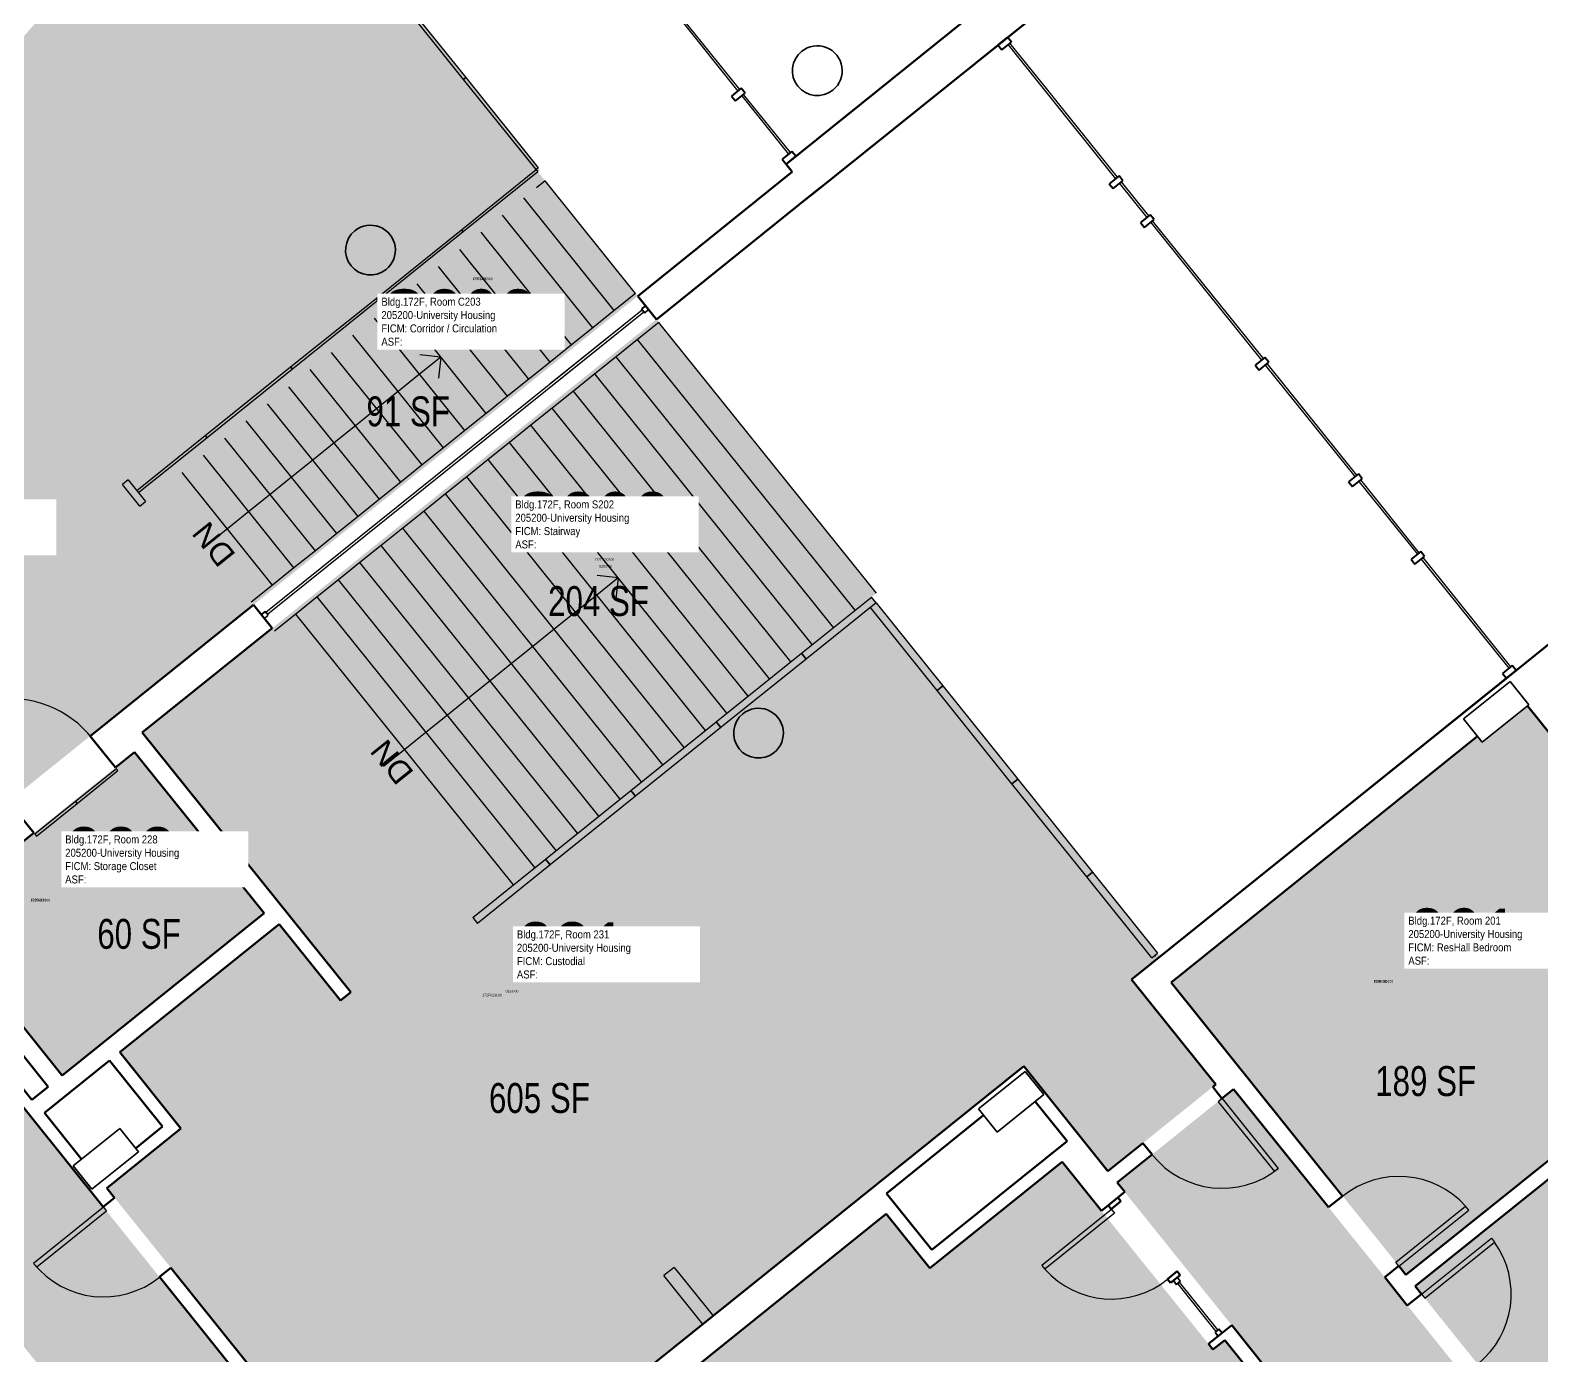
# Model space of a CAD drawing. Header units: inches. Extents: x 69234257 to 69236626, y 27656183 to 27658523.
# Drawn here: x 69235486 to 69236093, y 27657048 to 27657580 of the extents above; entities that cross this region are included whole.
import ezdxf
from ezdxf.enums import TextEntityAlignment as Align

# ---------------------------------------------------------------- set-up
doc = ezdxf.new("R2010")
doc.units = ezdxf.units.IN
doc.header["$LTSCALE"] = 100
doc.header["$MEASUREMENT"] = 0
for name, color, linetype in [('A-COLS', 5, 'CONTINUOUS'), ('A-DOOR', 2, 'CONTINUOUS'), ('A-FLOR', 3, 'CONTINUOUS'), ('A-GLAZ', 1, 'CONTINUOUS'), ('A-IDEN-RNUM', 7, 'CONTINUOUS'), ('A-IDEN-SNUM', 4, 'CONTINUOUS'), ('A-IDEN-VNUM', 4, 'CONTINUOUS'), ('A-WALL', 5, 'CONTINUOUS'), ('AREA-TEXT', 3, 'CONTINUOUS'), ('Rooms-Category-Color', 7, 'CONTINUOUS'), ('Rooms-College-Color', 7, 'CONTINUOUS'), ('Rooms-Department-Color', 7, 'CONTINUOUS'), ('Rooms-Division-Color', 7, 'CONTINUOUS'), ('Rooms-Information', 7, 'CONTINUOUS')]:
    doc.layers.add(name, color=color, linetype=linetype)
doc.styles.add('Arial', font='arial.ttf')
doc.styles.add('CP_AREA', font='arial.ttf', dxfattribs={"height": 15})
doc.styles.add('CP_ROOMSNUMBER', font='arial.ttf', dxfattribs={"height": 1})
doc.styles.add('CP_ROOMVNUMBER', font='arial.ttf', dxfattribs={"width": 0.85, "height": 0.075})

msp = doc.modelspace()

# ---------------------------------------------------------------- hatches: boundary and pattern name
at = {"layer": 'Rooms-Category-Color', "true_color": 0xadadad}
for points in [[(69235529.23, 27657394.69), (69235690.5, 27657524.26), (69235568.75, 27657675.78), (69235431.36, 27657518.89), (69235476.28, 27657479.54), (69235345.81, 27657330.6), (69235300.89, 27657369.95), (69235191.19, 27657244.73), (69235290.67, 27657120.92), (69235569.31, 27657344.8)], [(69235729.71, 27657473.66), (69235689.62, 27657523.56), (69235529.23, 27657394.69), (69235569.31, 27657344.8)], [(69235663.43, 27657224.07), (69235575.08, 27657334.03), (69235737.22, 27657464.31), (69235825.57, 27657354.34)], [(69235575.08, 27657334.03), (69235530.64, 27657298.33), (69235530.99, 27657297.89), (69235587.52, 27657227.54), (69235614.41, 27657194.06), (69235610.32, 27657190.78), (69235585.7, 27657221.42), (69235521.63, 27657169.95), (69235546.25, 27657139.3), (69235516.48, 27657115.38), (69235637.05, 27656965.32), (69235759.96, 27657064.07), (69235824, 27657115.52), (69235824.28, 27657115.75), (69235865.36, 27657148.76), (69235882.71, 27657162.69), (69235884.76, 27657164.34), (69235886.4, 27657162.29), (69235893.48, 27657153.47), (69235907.93, 27657135.49), (69235909.57, 27657133.45), (69235918.61, 27657122.2), (69235961.97, 27657157.04), (69235928.12, 27657199.18), (69235939.62, 27657208.42), (69235823.63, 27657352.78), (69235663.43, 27657224.07)], [(69236043.95, 27656353.72), (69236090.67, 27656391.26), (69236005.96, 27656496.7), (69236017.41, 27656505.89), (69236246.84, 27656690.23), (69236258.29, 27656699.43), (69236343, 27656594), (69236387.68, 27656629.9), (69236389.77, 27656631.58), (69236372.31, 27656653.31), (69236366.84, 27656660.13), (69236327.77, 27656708.76), (69236325.1, 27656712.07), (69236325.07, 27656712.12), (69236230.57, 27656829.73), (69236132.15, 27656952.22), (69236034.52, 27657073.73), (69235969.07, 27657155.2), (69235922.29, 27657117.62), (69235925.68, 27657113.4), (69235968.17, 27657060.52), (69235970.15, 27657058.06), (69236102.97, 27656892.74), (69236220.71, 27656746.21), (69236135.93, 27656678.09), (69236053.5, 27656611.86), (69235968.43, 27656543.51), (69235893.63, 27656636.6), (69235850.69, 27656690.04), (69235716.93, 27656856.53), (69235697.36, 27656880.89), (69235657.64, 27656930.31), (69235657.29, 27656930.75), (69235655.65, 27656932.8), (69235641.2, 27656950.77), (69235635.21, 27656958.23), (69235633.18, 27656960.76), (69235511.94, 27657111.65), (69235511.9, 27657111.7), (69235510.26, 27657113.75), (69235502.23, 27657123.75), (69235485.01, 27657145.17), (69235482.74, 27657148), (69235482.7, 27657148.05), (69235430.75, 27657212.7), (69235421.08, 27657224.74), (69235410.36, 27657216.12), (69235383.34, 27657194.41), (69235374.31, 27657187.16), (69235379.16, 27657181.11), (69235447.83, 27657095.66), (69235492.73, 27657039.77), (69235590.36, 27656918.26), (69235673.74, 27656814.48), (69235786.83, 27656673.73), (69235869.39, 27656570.97), (69235982.96, 27656429.63), (69236021.53, 27656381.63)], [(69235941.65, 27656991.55), (69235941.96, 27656991.16), (69235945.56, 27656986.67), (69235877.6, 27656932.06), (69235904.22, 27656898.93), (69235972.18, 27656953.54), (69235972.5, 27656953.15), (69235976.1, 27656948.67), (69235908.13, 27656894.06), (69235934.75, 27656860.93), (69236002.72, 27656915.54), (69236006.32, 27656911.06), (69235937.96, 27656856.13), (69235977.11, 27656807.41), (69236090.68, 27656898.66), (69235965.57, 27657054.38), (69235960.79, 27657050.54), (69235958.66, 27657053.2), (69235916.29, 27657105.93), (69235900.22, 27657125.93), (69235847.06, 27657083.22), (69235829.52, 27657105.04), (69235699.17, 27657000.32), (69235717.03, 27656978.1), (69235666.96, 27656937.88), (69235706.75, 27656888.35), (69235707.14, 27656888.67), (69235726.67, 27656864.36), (69235721.9, 27656860.52), (69235847.63, 27656704.03), (69235931.97, 27656771.79), (69235960.42, 27656794.65), (69235921.59, 27656842.98), (69235853.19, 27656788.02), (69235848.33, 27656794.06), (69235885.17, 27656823.66), (69235916.35, 27656848.71), (69235890.98, 27656880.28), (69235859.8, 27656855.23), (69235822.97, 27656825.63), (69235822.65, 27656826.02), (69235817.8, 27656832.06), (69235854.63, 27656861.66), (69235885.81, 27656886.71), (69235860.45, 27656918.28), (69235829.27, 27656893.23), (69235792.43, 27656863.64), (69235792.12, 27656864.03), (69235787.26, 27656870.07), (69235824.1, 27656899.66), (69235855.28, 27656924.72), (69235829.91, 27656956.29), (69235798.73, 27656931.23), (69235761.9, 27656901.64), (69235761.58, 27656902.03), (69235757.98, 27656906.51), (69235786.05, 27656929.06), (69235883.05, 27657007), (69235911.12, 27657029.55), (69235911.43, 27657029.16), (69235915.03, 27657024.68), (69235847.06, 27656970.07), (69235873.68, 27656936.94)]]:
    msp.add_hatch(color=253, dxfattribs=at).paths.add_polyline_path(points)
at = {"layer": 'Rooms-Category-Color', "true_color": 0x728ef3}
for points in [[(69236067.06, 27657296.86), (69235943.99, 27657197.98), (69235972.88, 27657162.03), (69235974.76, 27657159.69), (69236038.33, 27657080.56), (69236179.58, 27657194.05), (69236087.15, 27657309.08), (69236068.98, 27657294.48)], [(69235485.36, 27657256.57), (69235450.09, 27657228.24), (69235446.54, 27657225.39), (69235498.52, 27657160.68), (69235515.04, 27657173.95), (69235579.6, 27657225.82), (69235527.61, 27657290.53), (69235521.7, 27657285.78)], [(69236135.96, 27656959.05), (69236259.04, 27657057.93), (69236257.51, 27657059.83), (69236275.68, 27657074.44), (69236183.26, 27657189.47), (69236042.01, 27657075.98)]]:
    msp.add_hatch(color=171, dxfattribs=at).paths.add_polyline_path(points)
at = {"layer": 'Rooms-College-Color', "true_color": 0xadadad}
for points in [[(69235529.23, 27657394.69), (69235690.5, 27657524.26), (69235568.75, 27657675.78), (69235431.36, 27657518.89), (69235476.28, 27657479.54), (69235345.81, 27657330.6), (69235300.89, 27657369.95), (69235191.19, 27657244.73), (69235290.67, 27657120.92), (69235569.31, 27657344.8)], [(69235729.71, 27657473.66), (69235689.62, 27657523.56), (69235529.23, 27657394.69), (69235569.31, 27657344.8)], [(69235663.43, 27657224.07), (69235575.08, 27657334.03), (69235737.22, 27657464.31), (69235825.57, 27657354.34)], [(69235575.08, 27657334.03), (69235530.64, 27657298.33), (69235530.99, 27657297.89), (69235587.52, 27657227.54), (69235614.41, 27657194.06), (69235610.32, 27657190.78), (69235585.7, 27657221.42), (69235521.63, 27657169.95), (69235546.25, 27657139.3), (69235516.48, 27657115.38), (69235637.05, 27656965.32), (69235759.96, 27657064.07), (69235824, 27657115.52), (69235824.28, 27657115.75), (69235865.36, 27657148.76), (69235882.71, 27657162.69), (69235884.76, 27657164.34), (69235886.4, 27657162.29), (69235893.48, 27657153.47), (69235907.93, 27657135.49), (69235909.57, 27657133.45), (69235918.61, 27657122.2), (69235961.97, 27657157.04), (69235928.12, 27657199.18), (69235939.62, 27657208.42), (69235823.63, 27657352.78), (69235663.43, 27657224.07)], [(69236067.06, 27657296.86), (69235943.99, 27657197.98), (69235972.88, 27657162.03), (69235974.76, 27657159.69), (69236038.33, 27657080.56), (69236179.58, 27657194.05), (69236087.15, 27657309.08), (69236068.98, 27657294.48)], [(69235485.36, 27657256.57), (69235450.09, 27657228.24), (69235446.54, 27657225.39), (69235498.52, 27657160.68), (69235515.04, 27657173.95), (69235579.6, 27657225.82), (69235527.61, 27657290.53), (69235521.7, 27657285.78)], [(69236043.95, 27656353.72), (69236090.67, 27656391.26), (69236005.96, 27656496.7), (69236017.41, 27656505.89), (69236246.84, 27656690.23), (69236258.29, 27656699.43), (69236343, 27656594), (69236387.68, 27656629.9), (69236389.77, 27656631.58), (69236372.31, 27656653.31), (69236366.84, 27656660.13), (69236327.77, 27656708.76), (69236325.1, 27656712.07), (69236325.07, 27656712.12), (69236230.57, 27656829.73), (69236132.15, 27656952.22), (69236034.52, 27657073.73), (69235969.07, 27657155.2), (69235922.29, 27657117.62), (69235925.68, 27657113.4), (69235968.17, 27657060.52), (69235970.15, 27657058.06), (69236102.97, 27656892.74), (69236220.71, 27656746.21), (69236135.93, 27656678.09), (69236053.5, 27656611.86), (69235968.43, 27656543.51), (69235893.63, 27656636.6), (69235850.69, 27656690.04), (69235716.93, 27656856.53), (69235697.36, 27656880.89), (69235657.64, 27656930.31), (69235657.29, 27656930.75), (69235655.65, 27656932.8), (69235641.2, 27656950.77), (69235635.21, 27656958.23), (69235633.18, 27656960.76), (69235511.94, 27657111.65), (69235511.9, 27657111.7), (69235510.26, 27657113.75), (69235502.23, 27657123.75), (69235485.01, 27657145.17), (69235482.74, 27657148), (69235482.7, 27657148.05), (69235430.75, 27657212.7), (69235421.08, 27657224.74), (69235410.36, 27657216.12), (69235383.34, 27657194.41), (69235374.31, 27657187.16), (69235379.16, 27657181.11), (69235447.83, 27657095.66), (69235492.73, 27657039.77), (69235590.36, 27656918.26), (69235673.74, 27656814.48), (69235786.83, 27656673.73), (69235869.39, 27656570.97), (69235982.96, 27656429.63), (69236021.53, 27656381.63)], [(69236135.96, 27656959.05), (69236259.04, 27657057.93), (69236257.51, 27657059.83), (69236275.68, 27657074.44), (69236183.26, 27657189.47), (69236042.01, 27657075.98)], [(69235941.65, 27656991.55), (69235941.96, 27656991.16), (69235945.56, 27656986.67), (69235877.6, 27656932.06), (69235904.22, 27656898.93), (69235972.18, 27656953.54), (69235972.5, 27656953.15), (69235976.1, 27656948.67), (69235908.13, 27656894.06), (69235934.75, 27656860.93), (69236002.72, 27656915.54), (69236006.32, 27656911.06), (69235937.96, 27656856.13), (69235977.11, 27656807.41), (69236090.68, 27656898.66), (69235965.57, 27657054.38), (69235960.79, 27657050.54), (69235958.66, 27657053.2), (69235916.29, 27657105.93), (69235900.22, 27657125.93), (69235847.06, 27657083.22), (69235829.52, 27657105.04), (69235699.17, 27657000.32), (69235717.03, 27656978.1), (69235666.96, 27656937.88), (69235706.75, 27656888.35), (69235707.14, 27656888.67), (69235726.67, 27656864.36), (69235721.9, 27656860.52), (69235847.63, 27656704.03), (69235931.97, 27656771.79), (69235960.42, 27656794.65), (69235921.59, 27656842.98), (69235853.19, 27656788.02), (69235848.33, 27656794.06), (69235885.17, 27656823.66), (69235916.35, 27656848.71), (69235890.98, 27656880.28), (69235859.8, 27656855.23), (69235822.97, 27656825.63), (69235822.65, 27656826.02), (69235817.8, 27656832.06), (69235854.63, 27656861.66), (69235885.81, 27656886.71), (69235860.45, 27656918.28), (69235829.27, 27656893.23), (69235792.43, 27656863.64), (69235792.12, 27656864.03), (69235787.26, 27656870.07), (69235824.1, 27656899.66), (69235855.28, 27656924.72), (69235829.91, 27656956.29), (69235798.73, 27656931.23), (69235761.9, 27656901.64), (69235761.58, 27656902.03), (69235757.98, 27656906.51), (69235786.05, 27656929.06), (69235883.05, 27657007), (69235911.12, 27657029.55), (69235911.43, 27657029.16), (69235915.03, 27657024.68), (69235847.06, 27656970.07), (69235873.68, 27656936.94)]]:
    msp.add_hatch(color=253, dxfattribs=at).paths.add_polyline_path(points)
at = {"layer": 'Rooms-Department-Color', "true_color": 0xacacac}
for points in [[(69235529.23, 27657394.69), (69235690.5, 27657524.26), (69235568.75, 27657675.78), (69235431.36, 27657518.89), (69235476.28, 27657479.54), (69235345.81, 27657330.6), (69235300.89, 27657369.95), (69235191.19, 27657244.73), (69235290.67, 27657120.92), (69235569.31, 27657344.8)], [(69235729.71, 27657473.66), (69235689.62, 27657523.56), (69235529.23, 27657394.69), (69235569.31, 27657344.8)], [(69235663.43, 27657224.07), (69235575.08, 27657334.03), (69235737.22, 27657464.31), (69235825.57, 27657354.34)], [(69235575.08, 27657334.03), (69235530.64, 27657298.33), (69235530.99, 27657297.89), (69235587.52, 27657227.54), (69235614.41, 27657194.06), (69235610.32, 27657190.78), (69235585.7, 27657221.42), (69235521.63, 27657169.95), (69235546.25, 27657139.3), (69235516.48, 27657115.38), (69235637.05, 27656965.32), (69235759.96, 27657064.07), (69235824, 27657115.52), (69235824.28, 27657115.75), (69235865.36, 27657148.76), (69235882.71, 27657162.69), (69235884.76, 27657164.34), (69235886.4, 27657162.29), (69235893.48, 27657153.47), (69235907.93, 27657135.49), (69235909.57, 27657133.45), (69235918.61, 27657122.2), (69235961.97, 27657157.04), (69235928.12, 27657199.18), (69235939.62, 27657208.42), (69235823.63, 27657352.78), (69235663.43, 27657224.07)], [(69236043.95, 27656353.72), (69236090.67, 27656391.26), (69236005.96, 27656496.7), (69236017.41, 27656505.89), (69236246.84, 27656690.23), (69236258.29, 27656699.43), (69236343, 27656594), (69236387.68, 27656629.9), (69236389.77, 27656631.58), (69236372.31, 27656653.31), (69236366.84, 27656660.13), (69236327.77, 27656708.76), (69236325.1, 27656712.07), (69236325.07, 27656712.12), (69236230.57, 27656829.73), (69236132.15, 27656952.22), (69236034.52, 27657073.73), (69235969.07, 27657155.2), (69235922.29, 27657117.62), (69235925.68, 27657113.4), (69235968.17, 27657060.52), (69235970.15, 27657058.06), (69236102.97, 27656892.74), (69236220.71, 27656746.21), (69236135.93, 27656678.09), (69236053.5, 27656611.86), (69235968.43, 27656543.51), (69235893.63, 27656636.6), (69235850.69, 27656690.04), (69235716.93, 27656856.53), (69235697.36, 27656880.89), (69235657.64, 27656930.31), (69235657.29, 27656930.75), (69235655.65, 27656932.8), (69235641.2, 27656950.77), (69235635.21, 27656958.23), (69235633.18, 27656960.76), (69235511.94, 27657111.65), (69235511.9, 27657111.7), (69235510.26, 27657113.75), (69235502.23, 27657123.75), (69235485.01, 27657145.17), (69235482.74, 27657148), (69235482.7, 27657148.05), (69235430.75, 27657212.7), (69235421.08, 27657224.74), (69235410.36, 27657216.12), (69235383.34, 27657194.41), (69235374.31, 27657187.16), (69235379.16, 27657181.11), (69235447.83, 27657095.66), (69235492.73, 27657039.77), (69235590.36, 27656918.26), (69235673.74, 27656814.48), (69235786.83, 27656673.73), (69235869.39, 27656570.97), (69235982.96, 27656429.63), (69236021.53, 27656381.63)], [(69235941.65, 27656991.55), (69235941.96, 27656991.16), (69235945.56, 27656986.67), (69235877.6, 27656932.06), (69235904.22, 27656898.93), (69235972.18, 27656953.54), (69235972.5, 27656953.15), (69235976.1, 27656948.67), (69235908.13, 27656894.06), (69235934.75, 27656860.93), (69236002.72, 27656915.54), (69236006.32, 27656911.06), (69235937.96, 27656856.13), (69235977.11, 27656807.41), (69236090.68, 27656898.66), (69235965.57, 27657054.38), (69235960.79, 27657050.54), (69235958.66, 27657053.2), (69235916.29, 27657105.93), (69235900.22, 27657125.93), (69235847.06, 27657083.22), (69235829.52, 27657105.04), (69235699.17, 27657000.32), (69235717.03, 27656978.1), (69235666.96, 27656937.88), (69235706.75, 27656888.35), (69235707.14, 27656888.67), (69235726.67, 27656864.36), (69235721.9, 27656860.52), (69235847.63, 27656704.03), (69235931.97, 27656771.79), (69235960.42, 27656794.65), (69235921.59, 27656842.98), (69235853.19, 27656788.02), (69235848.33, 27656794.06), (69235885.17, 27656823.66), (69235916.35, 27656848.71), (69235890.98, 27656880.28), (69235859.8, 27656855.23), (69235822.97, 27656825.63), (69235822.65, 27656826.02), (69235817.8, 27656832.06), (69235854.63, 27656861.66), (69235885.81, 27656886.71), (69235860.45, 27656918.28), (69235829.27, 27656893.23), (69235792.43, 27656863.64), (69235792.12, 27656864.03), (69235787.26, 27656870.07), (69235824.1, 27656899.66), (69235855.28, 27656924.72), (69235829.91, 27656956.29), (69235798.73, 27656931.23), (69235761.9, 27656901.64), (69235761.58, 27656902.03), (69235757.98, 27656906.51), (69235786.05, 27656929.06), (69235883.05, 27657007), (69235911.12, 27657029.55), (69235911.43, 27657029.16), (69235915.03, 27657024.68), (69235847.06, 27656970.07), (69235873.68, 27656936.94)]]:
    msp.add_hatch(color=253, dxfattribs=at).paths.add_polyline_path(points)
at = {"layer": 'Rooms-Department-Color', "true_color": 0x604aed}
for points in [[(69236067.06, 27657296.86), (69235943.99, 27657197.98), (69235972.88, 27657162.03), (69235974.76, 27657159.69), (69236038.33, 27657080.56), (69236179.58, 27657194.05), (69236087.15, 27657309.08), (69236068.98, 27657294.48)], [(69235485.36, 27657256.57), (69235450.09, 27657228.24), (69235446.54, 27657225.39), (69235498.52, 27657160.68), (69235515.04, 27657173.95), (69235579.6, 27657225.82), (69235527.61, 27657290.53), (69235521.7, 27657285.78)], [(69236135.96, 27656959.05), (69236259.04, 27657057.93), (69236257.51, 27657059.83), (69236275.68, 27657074.44), (69236183.26, 27657189.47), (69236042.01, 27657075.98)]]:
    msp.add_hatch(color=173, dxfattribs=at).paths.add_polyline_path(points)
at = {"layer": 'Rooms-Division-Color', "true_color": 0xadadad}
for points in [[(69235529.23, 27657394.69), (69235690.5, 27657524.26), (69235568.75, 27657675.78), (69235431.36, 27657518.89), (69235476.28, 27657479.54), (69235345.81, 27657330.6), (69235300.89, 27657369.95), (69235191.19, 27657244.73), (69235290.67, 27657120.92), (69235569.31, 27657344.8)], [(69235729.71, 27657473.66), (69235689.62, 27657523.56), (69235529.23, 27657394.69), (69235569.31, 27657344.8)], [(69235663.43, 27657224.07), (69235575.08, 27657334.03), (69235737.22, 27657464.31), (69235825.57, 27657354.34)], [(69235575.08, 27657334.03), (69235530.64, 27657298.33), (69235530.99, 27657297.89), (69235587.52, 27657227.54), (69235614.41, 27657194.06), (69235610.32, 27657190.78), (69235585.7, 27657221.42), (69235521.63, 27657169.95), (69235546.25, 27657139.3), (69235516.48, 27657115.38), (69235637.05, 27656965.32), (69235759.96, 27657064.07), (69235824, 27657115.52), (69235824.28, 27657115.75), (69235865.36, 27657148.76), (69235882.71, 27657162.69), (69235884.76, 27657164.34), (69235886.4, 27657162.29), (69235893.48, 27657153.47), (69235907.93, 27657135.49), (69235909.57, 27657133.45), (69235918.61, 27657122.2), (69235961.97, 27657157.04), (69235928.12, 27657199.18), (69235939.62, 27657208.42), (69235823.63, 27657352.78), (69235663.43, 27657224.07)], [(69236043.95, 27656353.72), (69236090.67, 27656391.26), (69236005.96, 27656496.7), (69236017.41, 27656505.89), (69236246.84, 27656690.23), (69236258.29, 27656699.43), (69236343, 27656594), (69236387.68, 27656629.9), (69236389.77, 27656631.58), (69236372.31, 27656653.31), (69236366.84, 27656660.13), (69236327.77, 27656708.76), (69236325.1, 27656712.07), (69236325.07, 27656712.12), (69236230.57, 27656829.73), (69236132.15, 27656952.22), (69236034.52, 27657073.73), (69235969.07, 27657155.2), (69235922.29, 27657117.62), (69235925.68, 27657113.4), (69235968.17, 27657060.52), (69235970.15, 27657058.06), (69236102.97, 27656892.74), (69236220.71, 27656746.21), (69236135.93, 27656678.09), (69236053.5, 27656611.86), (69235968.43, 27656543.51), (69235893.63, 27656636.6), (69235850.69, 27656690.04), (69235716.93, 27656856.53), (69235697.36, 27656880.89), (69235657.64, 27656930.31), (69235657.29, 27656930.75), (69235655.65, 27656932.8), (69235641.2, 27656950.77), (69235635.21, 27656958.23), (69235633.18, 27656960.76), (69235511.94, 27657111.65), (69235511.9, 27657111.7), (69235510.26, 27657113.75), (69235502.23, 27657123.75), (69235485.01, 27657145.17), (69235482.74, 27657148), (69235482.7, 27657148.05), (69235430.75, 27657212.7), (69235421.08, 27657224.74), (69235410.36, 27657216.12), (69235383.34, 27657194.41), (69235374.31, 27657187.16), (69235379.16, 27657181.11), (69235447.83, 27657095.66), (69235492.73, 27657039.77), (69235590.36, 27656918.26), (69235673.74, 27656814.48), (69235786.83, 27656673.73), (69235869.39, 27656570.97), (69235982.96, 27656429.63), (69236021.53, 27656381.63)], [(69235941.65, 27656991.55), (69235941.96, 27656991.16), (69235945.56, 27656986.67), (69235877.6, 27656932.06), (69235904.22, 27656898.93), (69235972.18, 27656953.54), (69235972.5, 27656953.15), (69235976.1, 27656948.67), (69235908.13, 27656894.06), (69235934.75, 27656860.93), (69236002.72, 27656915.54), (69236006.32, 27656911.06), (69235937.96, 27656856.13), (69235977.11, 27656807.41), (69236090.68, 27656898.66), (69235965.57, 27657054.38), (69235960.79, 27657050.54), (69235958.66, 27657053.2), (69235916.29, 27657105.93), (69235900.22, 27657125.93), (69235847.06, 27657083.22), (69235829.52, 27657105.04), (69235699.17, 27657000.32), (69235717.03, 27656978.1), (69235666.96, 27656937.88), (69235706.75, 27656888.35), (69235707.14, 27656888.67), (69235726.67, 27656864.36), (69235721.9, 27656860.52), (69235847.63, 27656704.03), (69235931.97, 27656771.79), (69235960.42, 27656794.65), (69235921.59, 27656842.98), (69235853.19, 27656788.02), (69235848.33, 27656794.06), (69235885.17, 27656823.66), (69235916.35, 27656848.71), (69235890.98, 27656880.28), (69235859.8, 27656855.23), (69235822.97, 27656825.63), (69235822.65, 27656826.02), (69235817.8, 27656832.06), (69235854.63, 27656861.66), (69235885.81, 27656886.71), (69235860.45, 27656918.28), (69235829.27, 27656893.23), (69235792.43, 27656863.64), (69235792.12, 27656864.03), (69235787.26, 27656870.07), (69235824.1, 27656899.66), (69235855.28, 27656924.72), (69235829.91, 27656956.29), (69235798.73, 27656931.23), (69235761.9, 27656901.64), (69235761.58, 27656902.03), (69235757.98, 27656906.51), (69235786.05, 27656929.06), (69235883.05, 27657007), (69235911.12, 27657029.55), (69235911.43, 27657029.16), (69235915.03, 27657024.68), (69235847.06, 27656970.07), (69235873.68, 27656936.94)]]:
    msp.add_hatch(color=253, dxfattribs=at).paths.add_polyline_path(points)
at = {"layer": 'Rooms-Division-Color', "true_color": 0x604aed}
for points in [[(69236067.06, 27657296.86), (69235943.99, 27657197.98), (69235972.88, 27657162.03), (69235974.76, 27657159.69), (69236038.33, 27657080.56), (69236179.58, 27657194.05), (69236087.15, 27657309.08), (69236068.98, 27657294.48)], [(69235485.36, 27657256.57), (69235450.09, 27657228.24), (69235446.54, 27657225.39), (69235498.52, 27657160.68), (69235515.04, 27657173.95), (69235579.6, 27657225.82), (69235527.61, 27657290.53), (69235521.7, 27657285.78)], [(69236135.96, 27656959.05), (69236259.04, 27657057.93), (69236257.51, 27657059.83), (69236275.68, 27657074.44), (69236183.26, 27657189.47), (69236042.01, 27657075.98)]]:
    msp.add_hatch(color=173, dxfattribs=at).paths.add_polyline_path(points)

# ---------------------------------------------------------------- linework, layer by layer
at = {"layer": 'A-COLS', "lineweight": 35}
for p, q in [((69236061.46, 27657303.83), (69236080.17, 27657318.87)), ((69236080.17, 27657318.87), (69236087.69, 27657309.51)), ((69236068.98, 27657294.48), (69236061.46, 27657303.83)), ((69236087.69, 27657309.51), (69236068.98, 27657294.48)), ((69235866.58, 27657147.25), (69235885.29, 27657162.28)), ((69235885.29, 27657162.28), (69235892.8, 27657152.93)), ((69235892.8, 27657152.93), (69235874.09, 27657137.89)), ((69235874.09, 27657137.89), (69235866.58, 27657147.25)), ((69235502.91, 27657124.29), (69235521.62, 27657139.33)), ((69235521.62, 27657139.33), (69235529.13, 27657129.97)), ((69235529.13, 27657129.97), (69235510.42, 27657114.94)), ((69235510.42, 27657114.94), (69235502.91, 27657124.29))]:
    msp.add_line(p, q, dxfattribs=at)
for centre, start, end in [((69235801.84, 27657564.17), 128.78062, 308.78062), ((69235801.84, 27657564.17), 308.78062, 128.78062), ((69235622.36, 27657492.12), 128.78062, 308.78062), ((69235622.36, 27657492.12), 308.78062, 128.78062), ((69235778.23, 27657298.11), 128.78062, 308.78062), ((69235778.23, 27657298.11), 308.78062, 128.78062)]:
    msp.add_arc(centre, 10, start, end, dxfattribs=at)
at = {"layer": 'A-DOOR'}
for p, q in [((69235520.29, 27657283.84), (69235503.92, 27657270.69)), ((69235504.55, 27657269.91), (69235520.92, 27657283.06)), ((69235520.92, 27657283.06), (69235520.29, 27657283.84)), ((69235503.92, 27657270.69), (69235487.55, 27657257.54)), ((69235488.18, 27657256.76), (69235504.55, 27657269.91)), ((69235503.92, 27657270.69), (69235504.55, 27657269.91)), ((69235504.55, 27657269.91), (69235503.92, 27657270.69)), ((69235487.55, 27657257.54), (69235488.18, 27657256.76)), ((69235964.47, 27657151.34), (69235962.91, 27657150.09)), ((69235962.91, 27657150.09), (69235985.46, 27657122.03)), ((69235964.47, 27657151.34), (69235987.01, 27657123.28)), ((69235987.01, 27657123.28), (69235985.46, 27657122.03)), ((69235515.1, 27657107.72), (69235487.04, 27657085.17)), ((69235516.35, 27657106.16), (69235488.29, 27657083.61)), ((69235515.1, 27657107.72), (69235516.35, 27657106.16)), ((69235920.03, 27657106.86), (69235892.01, 27657084.35)), ((69235921.29, 27657105.3), (69235893.26, 27657082.79)), ((69235920.03, 27657106.86), (69235921.29, 27657105.3)), ((69236034.26, 27657085.63), (69236062.28, 27657108.14)), ((69236035.52, 27657084.07), (69236063.54, 27657106.58)), ((69236063.54, 27657106.58), (69236062.28, 27657108.14)), ((69236044.6, 27657072.77), (69236072.62, 27657095.28)), ((69236045.85, 27657071.21), (69236073.87, 27657093.72)), ((69236072.62, 27657095.28), (69236073.87, 27657093.72)), ((69235487.04, 27657085.17), (69235488.29, 27657083.61)), ((69236035.52, 27657084.07), (69236034.26, 27657085.63)), ((69235892.01, 27657084.35), (69235893.26, 27657082.79)), ((69236044.6, 27657072.77), (69236045.85, 27657071.21))]:
    msp.add_line(p, q, dxfattribs=at)
at = {"layer": 'A-DOOR', "lineweight": 25}
for centre, radius, start, end in [((69235477.59, 27657270.03), 42, 34.28397, 217.81596), ((69235964.47, 27657151.34), 36, 218.78062, 308.78062), ((69236035.52, 27657084.07), 36, 41.96536, 128.78062), ((69236044.6, 27657072.77), 36, 308.78062, 35.59588), ((69235515.1, 27657107.72), 36, 218.78062, 308.78062), ((69235920.03, 27657106.86), 36, 221.96536, 308.78062)]:
    msp.add_arc(centre, radius, start, end, dxfattribs=at)
at = {"layer": 'A-FLOR'}
for p, q in [((69235692.52, 27657519.95), (69235689.08, 27657517.19)), ((69235728.84, 27657474.74), (69235692.52, 27657519.95)), ((69235720.27, 27657467.85), (69235683.94, 27657513.06)), ((69235711.69, 27657460.96), (69235675.37, 27657506.17)), ((69235703.12, 27657454.07), (69235666.79, 27657499.28)), ((69235694.54, 27657447.18), (69235658.22, 27657492.39)), ((69235685.97, 27657440.29), (69235649.64, 27657485.5)), ((69235677.39, 27657433.4), (69235641.07, 27657478.61)), ((69235728.84, 27657474.74), (69235720.27, 27657467.85)), ((69235668.82, 27657426.51), (69235632.49, 27657471.72)), ((69235720.27, 27657467.85), (69235711.69, 27657460.96)), ((69235660.24, 27657419.62), (69235623.92, 27657464.83)), ((69235738.2, 27657463.09), (69235729.62, 27657456.2)), ((69235825.57, 27657354.34), (69235738.2, 27657463.09)), ((69235651.67, 27657412.73), (69235615.34, 27657457.94)), ((69235711.69, 27657460.96), (69235703.12, 27657454.07)), ((69235729.62, 27657456.2), (69235721.05, 27657449.31)), ((69235817, 27657347.46), (69235729.62, 27657456.2)), ((69235643.09, 27657405.84), (69235606.77, 27657451.05)), ((69235650.66, 27657449.12), (69235642.22, 27657450.03)), ((69235703.12, 27657454.07), (69235694.54, 27657447.18)), ((69235721.05, 27657449.31), (69235712.47, 27657442.42)), ((69235808.42, 27657340.57), (69235721.05, 27657449.31)), ((69235634.52, 27657398.95), (69235598.19, 27657444.16)), ((69235650.66, 27657449.12), (69235642.08, 27657442.23)), ((69235650.66, 27657449.12), (69235649.74, 27657440.68)), ((69235694.54, 27657447.18), (69235685.97, 27657440.29)), ((69235625.94, 27657392.06), (69235589.62, 27657437.27)), ((69235642.08, 27657442.23), (69235633.51, 27657435.34)), ((69235685.97, 27657440.29), (69235677.39, 27657433.4)), ((69235712.47, 27657442.42), (69235703.9, 27657435.53)), ((69235799.85, 27657333.68), (69235712.47, 27657442.42)), ((69235633.51, 27657435.34), (69235624.93, 27657428.45)), ((69235677.39, 27657433.4), (69235668.82, 27657426.51)), ((69235703.9, 27657435.53), (69235695.32, 27657428.64)), ((69235791.27, 27657326.79), (69235703.9, 27657435.53)), ((69235617.37, 27657385.17), (69235581.04, 27657430.38)), ((69235624.93, 27657428.45), (69235616.35, 27657421.56)), ((69235668.82, 27657426.51), (69235660.24, 27657419.62)), ((69235695.32, 27657428.64), (69235686.75, 27657421.75)), ((69235782.7, 27657319.9), (69235695.32, 27657428.64)), ((69235608.79, 27657378.28), (69235572.47, 27657423.49)), ((69235616.35, 27657421.56), (69235607.78, 27657414.67)), ((69235660.24, 27657419.62), (69235651.67, 27657412.73)), ((69235686.75, 27657421.75), (69235678.17, 27657414.86)), ((69235774.12, 27657313.01), (69235686.75, 27657421.75)), ((69235600.22, 27657371.39), (69235563.89, 27657416.6)), ((69235607.78, 27657414.67), (69235599.2, 27657407.78)), ((69235678.17, 27657414.86), (69235669.6, 27657407.98)), ((69235765.55, 27657306.12), (69235678.17, 27657414.86)), ((69235591.64, 27657364.5), (69235555.32, 27657409.71)), ((69235599.2, 27657407.78), (69235590.63, 27657400.89)), ((69235651.67, 27657412.73), (69235643.09, 27657405.84)), ((69235669.6, 27657407.98), (69235661.02, 27657401.09)), ((69235756.97, 27657299.23), (69235669.6, 27657407.98)), ((69235583.07, 27657357.61), (69235546.74, 27657402.83)), ((69235590.63, 27657400.89), (69235582.05, 27657394)), ((69235643.09, 27657405.84), (69235634.52, 27657398.95)), ((69235661.02, 27657401.09), (69235652.45, 27657394.2)), ((69235748.4, 27657292.34), (69235661.02, 27657401.09)), ((69235634.52, 27657398.95), (69235625.94, 27657392.06)), ((69235582.05, 27657394), (69235573.48, 27657387.11)), ((69235625.94, 27657392.06), (69235617.37, 27657385.17)), ((69235652.45, 27657394.2), (69235643.87, 27657387.31)), ((69235739.82, 27657285.45), (69235652.45, 27657394.2)), ((69235573.48, 27657387.11), (69235564.9, 27657380.22)), ((69235617.37, 27657385.17), (69235608.79, 27657378.28)), ((69235643.87, 27657387.31), (69235635.3, 27657380.42)), ((69235731.25, 27657278.56), (69235643.87, 27657387.31)), ((69235564.9, 27657380.22), (69235556.33, 27657373.33)), ((69235608.79, 27657378.28), (69235600.22, 27657371.39)), ((69235635.3, 27657380.42), (69235626.72, 27657373.53)), ((69235722.67, 27657271.67), (69235635.3, 27657380.42)), ((69235600.22, 27657371.39), (69235591.64, 27657364.5)), ((69235626.72, 27657373.53), (69235618.15, 27657366.64)), ((69235714.1, 27657264.78), (69235626.72, 27657373.53)), ((69235591.64, 27657364.5), (69235583.07, 27657357.61)), ((69235618.15, 27657366.64), (69235609.57, 27657359.75)), ((69235705.52, 27657257.89), (69235618.15, 27657366.64)), ((69235609.57, 27657359.75), (69235601, 27657352.86)), ((69235696.95, 27657251), (69235609.57, 27657359.75)), ((69235721.86, 27657360.49), (69235713.29, 27657353.6)), ((69235721.86, 27657360.49), (69235713.43, 27657361.41)), ((69235721.86, 27657360.49), (69235720.94, 27657352.06)), ((69235583.07, 27657357.61), (69235574.49, 27657350.72)), ((69235601, 27657352.86), (69235592.42, 27657345.97)), ((69235688.37, 27657244.11), (69235601, 27657352.86)), ((69235713.29, 27657353.6), (69235704.71, 27657346.71)), ((69235704.71, 27657346.71), (69235696.14, 27657339.82)), ((69235592.42, 27657345.97), (69235583.85, 27657339.08)), ((69235679.8, 27657237.22), (69235592.42, 27657345.97)), ((69235696.14, 27657339.82), (69235687.56, 27657332.93)), ((69235687.56, 27657332.93), (69235678.99, 27657326.04)), ((69235678.99, 27657326.04), (69235670.41, 27657319.15)), ((69235670.41, 27657319.15), (69235661.84, 27657312.26)), ((69235661.84, 27657312.26), (69235653.26, 27657305.37)), ((69235653.26, 27657305.37), (69235644.69, 27657298.48)), ((69235644.69, 27657298.48), (69235636.11, 27657291.59)), ((69235636.11, 27657291.59), (69235627.54, 27657284.7))]:
    msp.add_line(p, q, dxfattribs=at)
at = {"layer": 'A-GLAZ'}
for p, q in [((69235746.45, 27657585.25), (69235769.93, 27657556.01)), ((69235770.71, 27657556.64), (69235747.22, 27657585.87)), ((69235879.24, 27657575.21), (69235878.46, 27657574.58)), ((69235878.46, 27657574.58), (69235892.55, 27657557.04)), ((69235893.33, 27657557.67), (69235879.24, 27657575.21)), ((69235769.93, 27657556.01), (69235770.71, 27657556.64)), ((69235771.49, 27657554.06), (69235790.28, 27657530.67)), ((69235772.28, 27657554.69), (69235771.5, 27657554.06)), ((69235791.06, 27657531.3), (69235772.27, 27657554.68)), ((69235892.55, 27657557.04), (69235921.69, 27657520.8)), ((69235922.47, 27657521.43), (69235893.33, 27657557.67)), ((69235790.28, 27657530.67), (69235791.06, 27657531.3)), ((69235921.69, 27657520.8), (69235922.47, 27657521.43)), ((69235924.04, 27657519.48), (69235923.26, 27657518.86)), ((69235923.26, 27657518.86), (69235934.22, 27657505.21)), ((69235935, 27657505.84), (69235924.04, 27657519.48)), ((69235934.22, 27657505.21), (69235935, 27657505.84)), ((69235981.03, 27657448.54), (69235936.56, 27657503.89)), ((69235935.78, 27657503.27), (69235980.25, 27657447.92)), ((69235731.59, 27657468.12), (69235580.36, 27657346.61)), ((69235731.59, 27657468.12), (69235694.56, 27657438.37)), ((69235732.22, 27657467.35), (69235731.59, 27657468.12)), ((69235732.22, 27657467.35), (69235731.59, 27657468.12)), ((69235580.99, 27657345.84), (69235732.22, 27657467.35)), ((69235695.19, 27657437.59), (69235732.22, 27657467.35)), ((69235982.6, 27657446.59), (69235981.82, 27657445.97)), ((69235981.82, 27657445.97), (69236017.83, 27657401.14)), ((69236018.61, 27657401.77), (69235982.6, 27657446.59)), ((69236017.83, 27657401.14), (69236018.61, 27657401.77)), ((69236020.18, 27657399.82), (69236019.4, 27657399.2)), ((69236019.4, 27657399.2), (69236042.89, 27657369.96)), ((69236043.67, 27657370.59), (69236020.18, 27657399.82)), ((69236042.89, 27657369.96), (69236043.67, 27657370.59)), ((69236045.23, 27657368.64), (69236044.45, 27657368.01)), ((69236044.45, 27657368.01), (69236079.68, 27657324.16)), ((69236080.46, 27657324.79), (69236045.23, 27657368.64)), ((69235580.36, 27657346.62), (69235580.05, 27657347.01)), ((69235580.36, 27657346.61), (69235580.99, 27657345.84)), ((69235581.3, 27657345.45), (69235580.99, 27657345.84)), ((69236079.68, 27657324.16), (69236080.46, 27657324.79)), ((69235947.35, 27657077.65), (69235946.57, 27657077.03)), ((69235946.57, 27657077.03), (69235962.01, 27657057.81)), ((69235962.79, 27657058.44), (69235947.35, 27657077.65)), ((69235962.01, 27657057.81), (69235962.79, 27657058.44))]:
    msp.add_line(p, q, dxfattribs=at)
at = {"layer": 'A-GLAZ', "lineweight": 40, "extrusion": (0, 0, -1)}
for p, q in [((69235878.26, 27657577.63), (69235874.36, 27657574.5)), ((69235879.83, 27657575.68), (69235878.26, 27657577.63)), ((69235874.36, 27657574.5), (69235875.93, 27657572.55)), ((69235875.93, 27657572.55), (69235879.83, 27657575.68)), ((69235771.3, 27657557.11), (69235767.4, 27657553.98)), ((69235767.4, 27657553.98), (69235768.97, 27657552.03)), ((69235768.97, 27657552.03), (69235772.86, 27657555.16)), ((69235772.86, 27657555.16), (69235771.3, 27657557.11)), ((69235923.05, 27657521.9), (69235919.16, 27657518.77)), ((69235919.16, 27657518.77), (69235920.72, 27657516.82)), ((69235920.72, 27657516.82), (69235924.62, 27657519.95)), ((69235924.62, 27657519.95), (69235923.05, 27657521.9)), ((69235935.58, 27657506.31), (69235931.68, 27657503.18)), ((69235933.25, 27657501.23), (69235937.15, 27657504.36)), ((69235937.15, 27657504.36), (69235935.58, 27657506.31)), ((69235931.68, 27657503.18), (69235933.25, 27657501.23)), ((69235981.62, 27657449.01), (69235977.72, 27657445.88)), ((69235977.72, 27657445.88), (69235979.29, 27657443.93)), ((69235979.29, 27657443.93), (69235983.18, 27657447.06)), ((69235983.18, 27657447.06), (69235981.62, 27657449.01)), ((69236019.2, 27657402.24), (69236015.3, 27657399.11)), ((69236020.76, 27657400.29), (69236019.2, 27657402.24)), ((69236015.3, 27657399.11), (69236016.87, 27657397.16)), ((69236016.87, 27657397.16), (69236020.76, 27657400.29)), ((69236044.25, 27657371.06), (69236040.35, 27657367.93)), ((69236045.82, 27657369.11), (69236044.25, 27657371.06)), ((69236040.35, 27657367.93), (69236041.92, 27657365.98)), ((69236041.92, 27657365.98), (69236045.82, 27657369.11)), ((69235580.05, 27657347), (69235578.49, 27657345.75)), ((69235581.3, 27657345.45), (69235580.05, 27657347)), ((69235578.49, 27657345.75), (69235579.74, 27657344.19)), ((69235579.74, 27657344.19), (69235581.3, 27657345.45)), ((69235946.48, 27657079.53), (69235944.92, 27657078.27)), ((69235947.74, 27657077.97), (69235946.48, 27657079.53)), ((69235944.92, 27657078.27), (69235946.18, 27657076.72)), ((69235946.18, 27657076.72), (69235947.74, 27657077.97)), ((69235963.18, 27657058.75), (69235961.62, 27657057.5)), ((69235961.62, 27657057.5), (69235962.87, 27657055.94)), ((69235962.87, 27657055.94), (69235964.43, 27657057.19)), ((69235964.43, 27657057.19), (69235963.18, 27657058.75))]:
    msp.add_line(p, q, dxfattribs=at)
at = {"layer": 'A-GLAZ', "lineweight": 40}
for p, q in [((69235791.64, 27657531.77), (69235787.74, 27657528.63)), ((69235787.74, 27657528.63), (69235789.31, 27657526.69)), ((69235789.31, 27657526.69), (69235793.21, 27657529.82)), ((69235793.21, 27657529.82), (69235791.64, 27657531.77)), ((69235732.84, 27657469.77), (69235731.28, 27657468.51)), ((69235732.84, 27657469.77), (69235731.28, 27657468.51)), ((69235731.28, 27657468.51), (69235732.53, 27657466.96)), ((69235731.28, 27657468.51), (69235732.53, 27657466.96)), ((69235732.53, 27657466.96), (69235734.09, 27657468.21)), ((69235732.53, 27657466.96), (69235734.09, 27657468.21)), ((69236081.05, 27657325.26), (69236077.15, 27657322.13)), ((69236077.15, 27657322.13), (69236078.72, 27657320.18)), ((69236078.72, 27657320.18), (69236082.61, 27657323.31)), ((69236082.61, 27657323.31), (69236081.05, 27657325.26))]:
    msp.add_line(p, q, dxfattribs=at)
at = {"layer": 'A-WALL', "lineweight": 50}
for p, q in [((69235888.31, 27657606.23), (69235789.31, 27657526.69)), ((69235799.33, 27657514.21), (69235898.33, 27657593.76)), ((69235791.8, 27657523.56), (69235729.71, 27657473.66)), ((69235789.31, 27657526.69), (69235791.8, 27657523.56)), ((69235795.63, 27657511.24), (69235803.24, 27657517.35)), ((69235737.22, 27657464.31), (69235799.32, 27657514.2)), ((69235729.71, 27657473.66), (69235737.22, 27657464.31)), ((69235575.35, 27657349.65), (69235509.76, 27657296.95)), ((69235582.87, 27657340.3), (69235575.35, 27657349.65)), ((69235530.64, 27657298.33), (69235582.87, 27657340.3)), ((69236102.69, 27657339.44), (69236078.42, 27657319.94)), ((69236083.49, 27657324.02), (69235928.12, 27657199.18)), ((69236078.42, 27657319.94), (69235928.12, 27657199.18)), ((69236087.15, 27657309.08), (69236122.97, 27657264.5)), ((69235530.64, 27657298.33), (69235614.41, 27657194.06)), ((69235509.76, 27657296.95), (69235519.9, 27657284.33)), ((69235943.99, 27657197.98), (69236067.06, 27657296.86)), ((69235519.9, 27657284.33), (69235527.61, 27657290.53)), ((69235527.61, 27657290.53), (69235579.6, 27657225.82)), ((69235487.16, 27657258.02), (69235477.02, 27657270.64)), ((69235450.14, 27657228.28), (69235487.16, 27657258.02)), ((69235420.61, 27657225.32), (69235515.02, 27657107.82)), ((69235498.52, 27657160.68), (69235446.54, 27657225.39)), ((69235579.6, 27657225.82), (69235498.52, 27657160.68)), ((69235440.89, 27657220.85), (69235492.87, 27657156.14)), ((69235521.63, 27657169.95), (69235585.7, 27657221.42)), ((69235585.7, 27657221.42), (69235610.32, 27657190.78)), ((69235486.34, 27657150.9), (69235434.36, 27657215.6)), ((69235928.12, 27657199.18), (69235961.97, 27657157.04)), ((69236012.89, 27657112.23), (69235943.99, 27657197.98)), ((69235610.32, 27657190.78), (69235614.41, 27657194.06)), ((69236179.58, 27657194.05), (69236038.33, 27657080.56)), ((69236042.01, 27657075.98), (69236183.26, 27657189.47)), ((69235546.25, 27657139.3), (69235521.63, 27657169.95)), ((69235491.37, 27657145.64), (69235517.54, 27657166.66)), ((69235517.54, 27657166.66), (69235538.87, 27657140.1)), ((69235884.76, 27657164.34), (69235637.05, 27656965.32)), ((69235918.61, 27657122.2), (69235884.76, 27657164.34)), ((69235492.87, 27657156.14), (69235486.34, 27657150.9)), ((69235961.97, 27657157.04), (69235960.71, 27657156.02)), ((69235960.71, 27657156.02), (69235964.39, 27657151.44)), ((69235964.39, 27657151.44), (69235969.07, 27657155.2)), ((69235969.07, 27657155.2), (69236007.24, 27657107.69)), ((69235506.32, 27657127.03), (69235491.37, 27657145.64)), ((69235889.39, 27657150.19), (69235902.19, 27657134.25)), ((69235538.87, 27657140.1), (69235528.01, 27657131.37)), ((69235829.62, 27657113.3), (69235868.65, 27657144.66)), ((69235516.48, 27657115.38), (69235546.25, 27657139.3)), ((69235902.19, 27657134.25), (69235847.86, 27657090.6)), ((69235932.64, 27657133.47), (69235918.61, 27657122.2)), ((69235936.32, 27657128.89), (69235932.64, 27657133.47)), ((69235922.29, 27657117.62), (69235936.32, 27657128.89)), ((69235900.22, 27657125.93), (69235847.06, 27657083.22)), ((69235900.22, 27657125.93), (69235915.97, 27657106.32)), ((69235519.6, 27657111.5), (69235516.48, 27657115.38)), ((69235925.33, 27657113.84), (69235922.29, 27657117.62)), ((69235515.02, 27657107.82), (69235519.6, 27657111.5)), ((69235847.86, 27657090.6), (69235829.62, 27657113.3)), ((69235915.97, 27657106.32), (69235925.33, 27657113.84)), ((69235919.95, 27657106.96), (69235923.85, 27657110.09)), ((69235923.85, 27657110.09), (69235922.6, 27657111.65)), ((69236007.24, 27657107.69), (69236012.89, 27657112.23)), ((69235698.78, 27657000), (69235829.52, 27657105.04)), ((69235829.52, 27657105.04), (69235847.06, 27657083.22)), ((69235918.7, 27657108.52), (69235919.95, 27657106.96)), ((69235542.15, 27657083.44), (69235537.57, 27657079.76)), ((69235537.57, 27657079.76), (69235657.29, 27656930.75)), ((69235637.05, 27656965.32), (69235542.15, 27657083.44)), ((69235946.4, 27657082.03), (69235942.5, 27657078.89)), ((69235942.5, 27657078.89), (69235943.76, 27657077.33)), ((69235943.76, 27657077.33), (69235947.65, 27657080.47)), ((69235947.65, 27657080.47), (69235946.4, 27657082.03)), ((69236035.44, 27657084.17), (69236029.79, 27657079.63)), ((69236029.79, 27657079.63), (69236038.87, 27657068.32)), ((69236038.33, 27657080.56), (69236035.44, 27657084.17)), ((69236038.87, 27657068.32), (69236044.52, 27657072.86)), ((69236044.52, 27657072.86), (69236042.01, 27657075.98)), ((69235968.33, 27657060.32), (69235958.97, 27657052.81)), ((69236220.71, 27656746.21), (69235968.33, 27657060.32)), ((69235958.97, 27657052.81), (69235960.79, 27657050.54)), ((69235960.79, 27657050.54), (69235965.57, 27657054.38)), ((69235965.57, 27657054.38), (69236050.52, 27656948.65))]:
    msp.add_line(p, q, dxfattribs=at)
at = {"layer": 'A-WALL'}
for p, q in [((69235659.79, 27657560.68), (69235629.73, 27657598.1)), ((69235630.6, 27657598.81), (69235660.67, 27657561.39)), ((69235660.67, 27657561.39), (69235659.79, 27657560.68)), ((69235659.79, 27657560.68), (69235660.67, 27657561.39)), ((69235688.92, 27657524.43), (69235659.79, 27657560.68)), ((69235660.67, 27657561.39), (69235689.79, 27657525.14)), ((69235658.9, 27657500.32), (69235688.91, 27657524.43)), ((69235689.62, 27657523.56), (69235659.61, 27657499.44)), ((69235688.91, 27657524.43), (69235689.62, 27657523.56)), ((69235689.79, 27657525.14), (69235688.92, 27657524.43)), ((69235624.6, 27657472.75), (69235658.9, 27657500.31)), ((69235659.6, 27657499.44), (69235625.3, 27657471.88)), ((69235659.61, 27657499.44), (69235658.9, 27657500.32)), ((69235658.9, 27657500.31), (69235659.6, 27657499.44)), ((69235590.3, 27657445.2), (69235624.6, 27657472.75)), ((69235625.3, 27657471.88), (69235591, 27657444.32)), ((69235624.6, 27657472.75), (69235625.3, 27657471.88)), ((69235625.3, 27657471.88), (69235624.6, 27657472.75)), ((69235555.99, 27657417.64), (69235590.3, 27657445.2)), ((69235591, 27657444.32), (69235556.7, 27657416.76)), ((69235591, 27657444.32), (69235590.3, 27657445.2)), ((69235590.3, 27657445.2), (69235591, 27657444.32)), ((69235528.52, 27657395.56), (69235556, 27657417.64)), ((69235556.71, 27657416.77), (69235529.23, 27657394.69)), ((69235556.7, 27657416.76), (69235555.99, 27657417.64)), ((69235556, 27657417.64), (69235556.71, 27657416.77)), ((69235525.08, 27657399.85), (69235522.74, 27657397.97)), ((69235529.71, 27657389.3), (69235522.74, 27657397.97)), ((69235525.08, 27657399.85), (69235532.05, 27657391.18)), ((69235529.71, 27657389.3), (69235532.05, 27657391.18)), ((69235795.56, 27657330.23), (69235823.63, 27657352.78)), ((69235825.51, 27657350.44), (69235823.63, 27657352.78)), ((69235825.51, 27657350.44), (69235797.44, 27657327.89)), ((69235849.94, 27657315.24), (69235823.17, 27657348.56)), ((69235825.51, 27657350.44), (69235852.28, 27657317.11)), ((69235761.26, 27657302.67), (69235795.56, 27657330.23)), ((69235797.44, 27657327.89), (69235763.14, 27657300.33)), ((69235797.44, 27657327.89), (69235795.56, 27657330.23)), ((69235795.56, 27657330.23), (69235797.44, 27657327.89)), ((69235852.28, 27657317.11), (69235849.94, 27657315.24)), ((69235849.94, 27657315.24), (69235852.28, 27657317.11)), ((69235852.28, 27657317.11), (69235882.35, 27657279.7)), ((69235880.01, 27657277.82), (69235849.94, 27657315.24)), ((69235726.96, 27657275.11), (69235761.26, 27657302.67)), ((69235763.14, 27657300.33), (69235728.84, 27657272.78)), ((69235761.26, 27657302.67), (69235763.14, 27657300.33)), ((69235763.14, 27657300.33), (69235761.26, 27657302.67)), ((69235880.01, 27657277.82), (69235882.35, 27657279.7)), ((69235882.35, 27657279.7), (69235880.01, 27657277.82)), ((69235882.35, 27657279.7), (69235912.41, 27657242.28)), ((69235692.66, 27657247.55), (69235726.96, 27657275.11)), ((69235726.96, 27657275.11), (69235728.84, 27657272.78)), ((69235728.84, 27657272.78), (69235726.96, 27657275.11)), ((69235910.07, 27657240.4), (69235880.01, 27657277.82)), ((69235728.84, 27657272.78), (69235694.54, 27657245.22)), ((69235663.43, 27657224.07), (69235692.66, 27657247.55)), ((69235694.54, 27657245.22), (69235665.31, 27657221.73)), ((69235692.66, 27657247.55), (69235694.54, 27657245.22)), ((69235694.54, 27657245.22), (69235692.66, 27657247.55)), ((69235910.07, 27657240.4), (69235912.41, 27657242.28)), ((69235912.41, 27657242.28), (69235910.07, 27657240.4)), ((69235936.22, 27657207.85), (69235910.07, 27657240.4)), ((69235912.41, 27657242.28), (69235938.56, 27657209.73)), ((69235663.43, 27657224.07), (69235665.31, 27657221.73)), ((69235936.22, 27657207.85), (69235938.56, 27657209.73)), ((69235937.29, 27657208.71), (69235937.45, 27657208.52)), ((69235937.55, 27657208.6), (69235937.45, 27657208.52)), ((69235937.64, 27657208.67), (69235937.49, 27657208.87)), ((69235937.64, 27657208.67), (69235937.55, 27657208.6)), ((69235744.3, 27657083.56), (69235740.21, 27657080.27)), ((69235755.87, 27657060.78), (69235740.21, 27657080.27)), ((69235744.3, 27657083.56), (69235759.96, 27657064.07))]:
    msp.add_line(p, q, dxfattribs=at)

# ---------------------------------------------------------------- texts
at = {"layer": 'A-FLOR', "style": 'Arial'}
for p in [(69235568.58, 27657369.72), (69235640.15, 27657282.25)]:
    msp.add_text('DN', height=9, rotation=128.78062, dxfattribs=at).set_placement(p)
at = {"layer": 'A-IDEN-RNUM', "style": 'CP_ROOMSNUMBER'}
for s, p in [('C203-00', (69235663.46, 27657480.05)), ('S202-00', (69235714.1, 27657364.63)), ('0228-00', (69235485.9, 27657230.58)), ('0231-00', (69235676.64, 27657194.02)), ('0201-00', (69236025.45, 27657197.94))]:
    msp.add_text(s, height=1, dxfattribs=at).set_placement(p)
at = {"layer": 'A-IDEN-SNUM', "style": 'CP_ROOMSNUMBER'}
for s, p in [('172FC20300', (69235663.38, 27657480.05)), ('172FS20200', (69235712.29, 27657367.33)), ('172F022800', (69235485.81, 27657230.58)), ('172F020100', (69236025.36, 27657197.94)), ('172F023100', (69235667.25, 27657192.43))]:
    msp.add_text(s, height=1, dxfattribs=at).set_placement(p)
at = {"layer": 'A-IDEN-VNUM', "style": 'CP_ROOMVNUMBER', "width": 0.85}
for s, p in [('S203', (69235657.95, 27657447.01)), ('S202', (69235711.74, 27657365.6)), ('228', (69235522.02, 27657231.05)), ('201', (69236061.57, 27657198.41)), ('231', (69235703.47, 27657192.9))]:
    msp.add_text(s, height=22.5, dxfattribs=at).set_placement(p, align=Align.BOTTOM_CENTER)
at = {"layer": 'AREA-TEXT', "style": 'CP_AREA', "width": 0.75}
for s, p in [('91 SF', (69235637.54, 27657433.36)), ('204 SF', (69235713.98, 27657357.16)), ('60 SF', (69235529.39, 27657223.51)), ('189 SF', (69236046.23, 27657164.39)), ('605 SF', (69235690.22, 27657157.59))]:
    msp.add_text(s, height=12, dxfattribs=at).set_placement(p, align=Align.TOP_CENTER)

# ---------------------------------------------------------------- next in the draw order: texts
at = {"layer": 'Rooms-Information', "char_height": 3.2143, "width": 72, "attachment_point": 7, "style": 'CP_ROOMVNUMBER', "bg_fill": 3, "box_fill_scale": 1.5, "bg_fill_color": 256, "bg_fill_true_color": 13158600, "bg_fill_transparency": 0}
for s, insert in [('Bldg.172F, Room C203^M^J205200-University Housing^M^JFICM: Corridor / Circulation^M^JASF: ', (69235626.75, 27657453.67)), ('Bldg.172F, Room 227C^M^J205200-University Housing^M^JFICM: Lobby^M^JASF: ', (69235422.61, 27657371.03)), ('Bldg.172F, Room S202^M^J205200-University Housing^M^JFICM: Stairway^M^JASF: ', (69235680.54, 27657372.26)), ('Bldg.172F, Room 228^M^J205200-University Housing^M^JFICM: Storage Closet^M^JASF: ', (69235499.74, 27657237.71)), ('Bldg.172F, Room 201^M^J205200-University Housing^M^JFICM: ResHall Bedroom^M^JASF: ', (69236039.28, 27657205.07)), ('Bldg.172F, Room 231^M^J205200-University Housing^M^JFICM: Custodial^M^JASF: ', (69235681.18, 27657199.56))]:
    msp.add_mtext(s, dxfattribs=dict(at, insert=insert))

doc.saveas('drawing.dxf')
